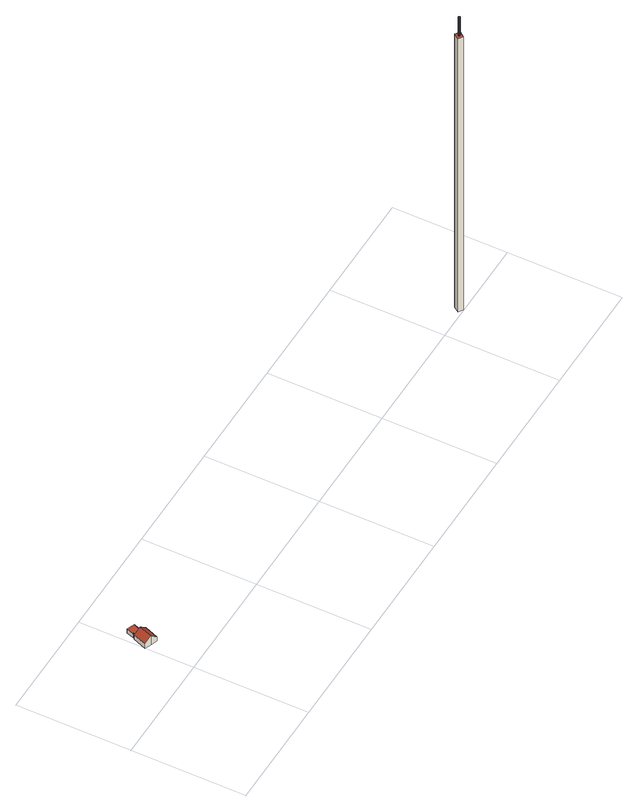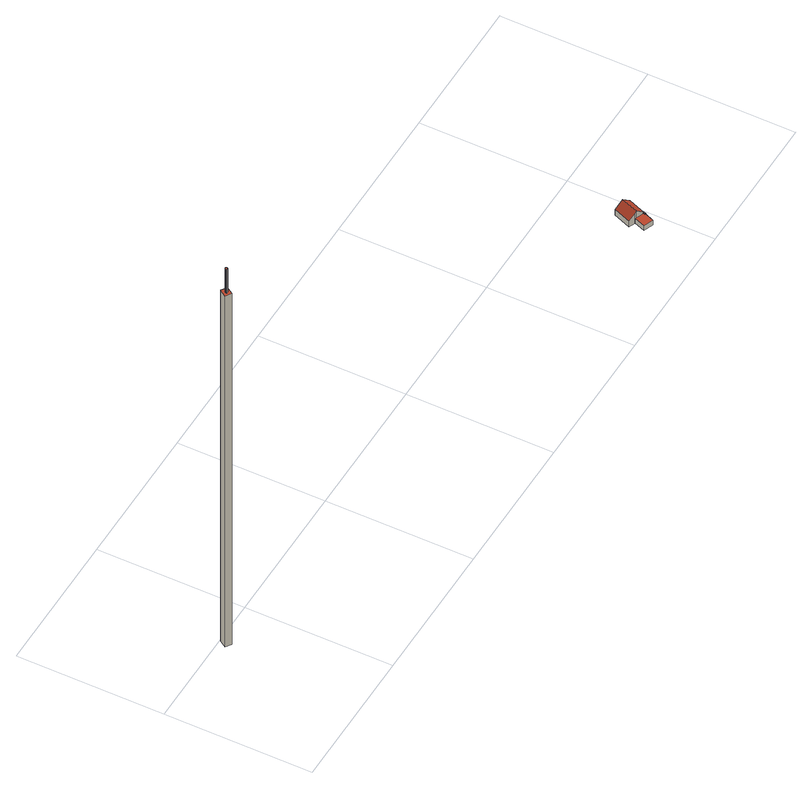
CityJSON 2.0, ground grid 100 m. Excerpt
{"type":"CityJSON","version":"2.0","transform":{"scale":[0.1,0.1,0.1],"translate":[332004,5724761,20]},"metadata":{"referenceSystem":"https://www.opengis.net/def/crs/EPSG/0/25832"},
"CityObjects":{
"building1":{"type":"Building","attributes":{"Geometrietyp2DReferenz":"3000","Gemeindeschluessel":"05170048","function":"31001_1010","roofType":"3100","measuredHeight":9.62},"address":[{"country":"Germany","locality":"Wesel","thoroughfareNumber":"95","thoroughfareName":"Perricher Weg"}],"geometry":[{"type":"Solid","lod":"2","boundaries":[[[[0,1,2,3]],[[4,5,1,0]],[[6,7,5,4]],[[8,9,7,6]],[[10,11,9,8]],[[12,13,11,10]],[[14,15,13,12]],[[3,2,15,14]],[[6,4,0,3,8]],[[14,12,10,8,3]],[[1,5,7,9,11,13,15,2]]]],"semantics":{"surfaces":[{"type":"WallSurface"},{"type":"RoofSurface"},{"type":"GroundSurface"}],"values":[[0,0,0,0,0,0,0,0,1,1,2]]}}]},
"building2":{"type":"Building","attributes":{"Gemeindeschluessel":"05170048","Geometrietyp2DReferenz":"3000","function":"31001_2463"},"address":[{"country":"Germany","locality":"Wesel","thoroughfareNumber":"95","thoroughfareName":"Perricher Weg"}],"children":["building2-1","building2-2"]},
"building2-1":{"type":"BuildingPart","attributes":{"roofType":"1000","measuredHeight":3.87},"parents":["building2"],"geometry":[{"type":"MultiSurface","lod":"2","boundaries":[[[16,17,18,19]],[[20,21,17,16]],[[22,23,21,20]],[[24,25,23,22]],[[20,16,19,26,24,22]],[[27,18,17,21,23,25]],[[28,29,27,25]],[[24,26,29,28]],[[29,30,18,27]],[[26,19,30,29]]],"semantics":{"surfaces":[{"type":"WallSurface"},{"type":"RoofSurface"},{"type":"GroundSurface"},{"type":"ClosureSurface"}],"values":[0,0,0,0,1,2,0,3,0,3]}}]},
"building2-2":{"type":"BuildingPart","attributes":{"roofType":"1000","measuredHeight":3.88},"address":[{"country":"Germany","locality":"Wesel","thoroughfareNumber":"95","thoroughfareName":"Perricher Weg"}],"parents":["building2"],"geometry":[{"type":"MultiSurface","lod":"2","boundaries":[[[31,32,28,33]],[[34,30,32,31]],[[33,35,34,31]],[[29,28,32,30]],[[34,35,26,19]],[[29,30,19,26]],[[35,33,24,26]],[[28,29,26,24]]],"semantics":{"surfaces":[{"type":"WallSurface"},{"type":"RoofSurface"},{"type":"GroundSurface"},{"type":"ClosureSurface"}],"values":[0,0,1,2,0,3,0,3]}}]},
"building3":{"type":"Building","attributes":{"Gemeindeschluessel":"05170048","Geometrietyp2DReferenz":"3000","function":"51001_1008"},"children":["building3-1","building3-2"]},
"building3-1":{"type":"BuildingPart","attributes":{"roofType":"1000","measuredHeight":300.74},"parents":["building3"],"geometry":[{"type":"Solid","lod":"2","boundaries":[[[[36,37,38,39]],[[40,41,37,36]],[[42,43,41,40]],[[39,38,43,42]],[[40,36,39,42]],[[37,41,43,38]]]],"semantics":{"surfaces":[{"type":"WallSurface"},{"type":"RoofSurface"},{"type":"GroundSurface"}],"values":[[0,0,0,0,1,2]]}}]},
"building3-2":{"type":"BuildingPart","attributes":{"roofType":"1000","measuredHeight":320.74},"parents":["building3"],"geometry":[{"type":"Solid","lod":"2","boundaries":[[[[44,45,46,47]],[[48,49,45,44]],[[50,51,49,48]],[[52,53,51,50]],[[54,55,53,52]],[[56,57,55,54]],[[58,59,57,56]],[[60,61,59,58]],[[62,63,61,60]],[[64,65,63,62]],[[66,67,65,64]],[[68,69,67,66]],[[70,71,69,68]],[[72,73,71,70]],[[74,75,73,72]],[[76,77,75,74]],[[47,46,77,76]],[[74,72,70,68,66,64,62,60,58,56,54,52,50,48,44,47,76]],[[45,49,51,53,55,57,59,61,63,65,67,69,71,73,75,77,46]]]],"semantics":{"surfaces":[{"type":"WallSurface"},{"type":"RoofSurface"},{"type":"GroundSurface"}],"values":[[0,0,0,0,0,0,0,0,0,0,0,0,0,0,0,0,0,1,2]]}}]}
},
"vertices":[
[2,424,51],[2,424,4],[57,403,4],[57,403,100],[48,545,51],[48,545,4],[55,542,57],[55,542,4],[103,524,100],[103,524,4],[117,519,88],[117,519,4],[159,503,51],[159,503,4],[113,382,51],[113,382,4],
[78,622,48],[78,622,9],[54,560,9],[54,560,48],[146,597,48],[146,597,9],[117,519,48],[117,519,9],[55,542,48],[55,542,9],[61,557,48],[61,557,9],[55,542,15],[61,557,15],[54,560,15],
[48,545,54],[48,545,15],[55,542,54],[54,560,54],[61,557,54],
[4305,79,3011],[4305,79,4],[4273,32,4],[4273,32,3011],[4344,52,3011],[4344,52,4],[4311,5,3011],[4311,5,4],
[4305,34,3211],[4305,34,4],[4308,34,4],[4308,34,3211],[4302,35,3211],[4302,35,4],[4301,38,3211],[4301,38,4],[4300,42,3211],[4300,42,4],[4301,46,3211],[4301,46,4],[4303,49,3211],[4303,49,4],[4305,51,3211],[4305,51,4],[4309,50,3211],[4309,50,4],[4312,50,3211],[4312,50,4],[4314,48,3211],[4314,48,4],[4316,46,3211],[4316,46,4],[4317,44,3211],[4317,44,4],[4317,41,3211],[4317,41,4],[4316,38,3211],[4316,38,4],[4315,36,3211],[4315,36,4],[4312,34,3211],[4312,34,4]
]}
